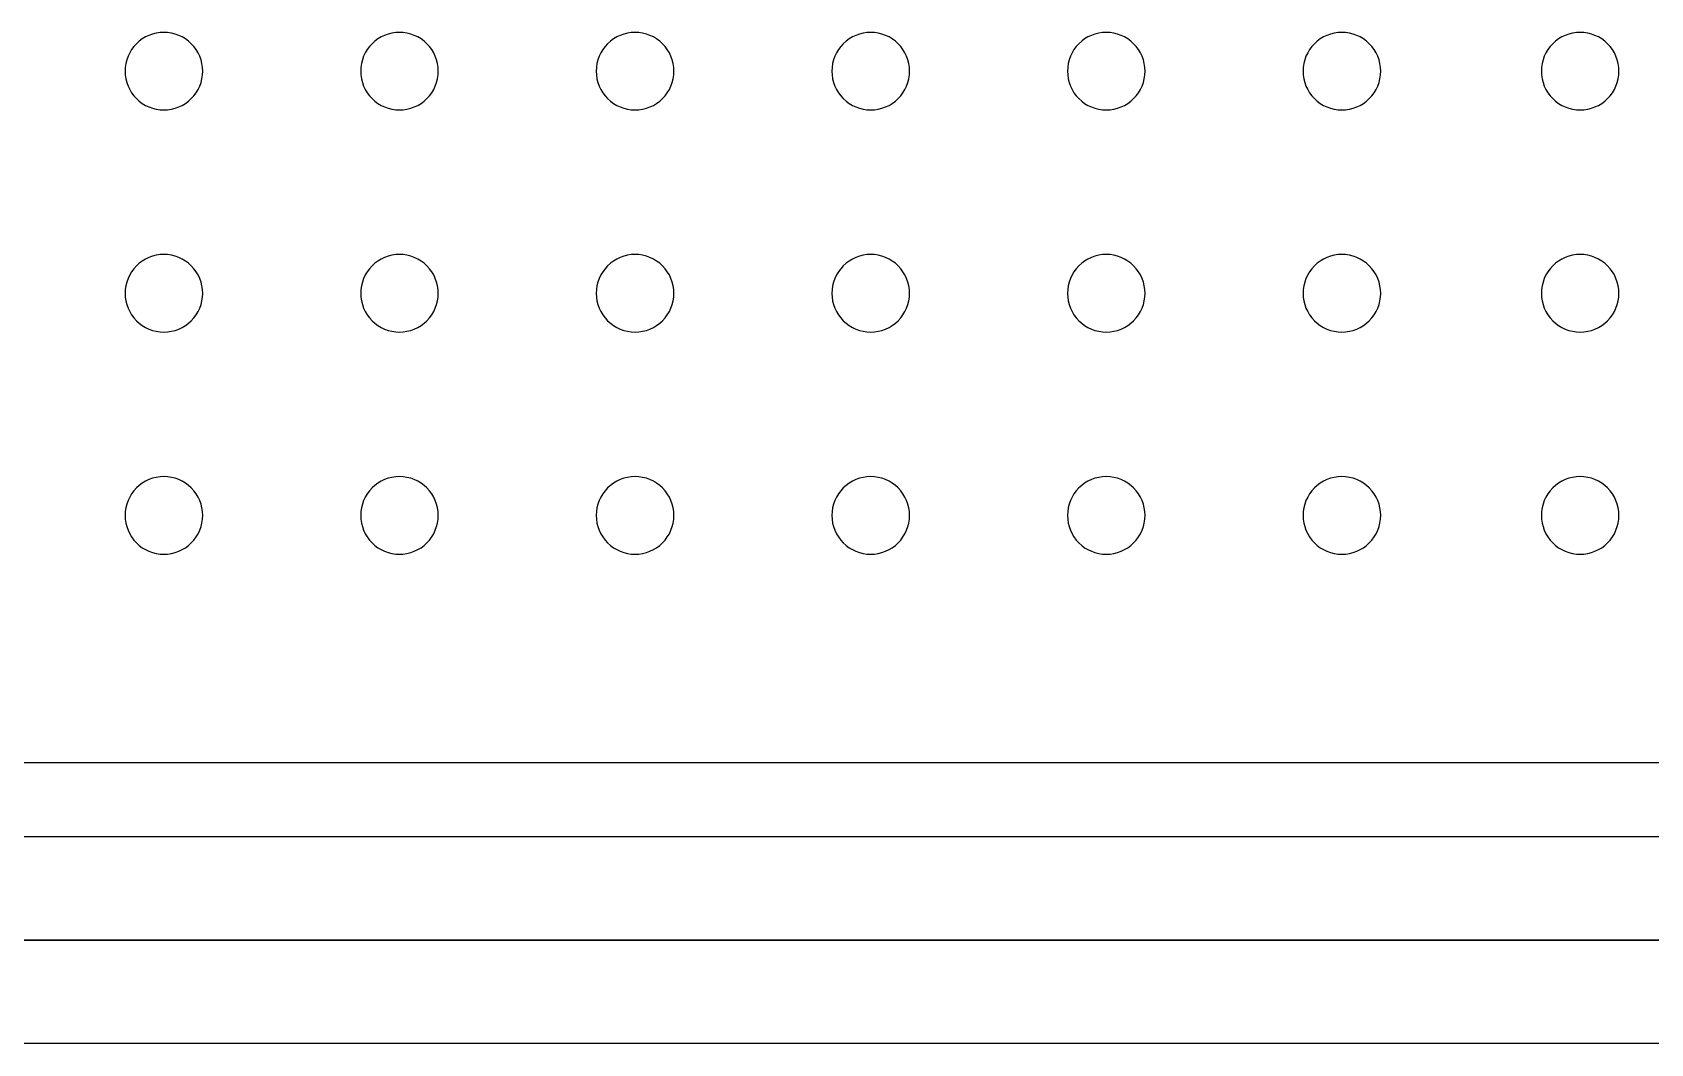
# Model space of a CAD drawing. Header units: millimetres. Extents: x -159872 to 386485, y -250577 to 158966.
# Drawn here: x 158879.3 to 159005.1, y 9801.4 to 9880.1 of the extents above; entities that cross this region are included whole.
import ezdxf

# ---------------------------------------------------------------- set-up
doc = ezdxf.new("R2010")
doc.units = ezdxf.units.MM
doc.layers.get('0').update_dxf_attribs({"lineweight": 25})
doc.layers.add('LDS-equipment-kitchen equipment', color=3, linetype='Continuous', lineweight=13)

# ---------------------------------------------------------------- blocks, each defined once
blk = doc.blocks.new('A$C41f9af21')
at = {"lineweight": 25}
for points in [[(258.39, 254.82, 0), (258.4, 254.52, 0), (258.45, 254.23, 0), (258.52, 253.94, 0), (258.62, 253.66, 0), (258.75, 253.39, 0), (258.9, 253.14, 0), (259.08, 252.9, 0), (259.27, 252.68, 0), (259.49, 252.48, 0), (259.73, 252.31, 0), (259.99, 252.15, 0), (260.25, 252.03, 0), (260.53, 251.93, 0), (260.82, 251.86, 0), (261.11, 251.81, 0), (261.41, 251.8, 0), (261.7, 251.81, 0), (262, 251.86, 0), (262.28, 251.93, 0), (262.56, 252.03, 0), (262.83, 252.15, 0), (263.08, 252.31, 0), (263.32, 252.48, 0), (263.54, 252.68, 0), (263.74, 252.9, 0), (263.92, 253.14, 0), (264.07, 253.39, 0), (264.2, 253.66, 0), (264.3, 253.94, 0), (264.37, 254.23, 0), (264.41, 254.52, 0), (264.43, 254.82, 0), (264.41, 255.11, 0), (264.37, 255.41, 0), (264.3, 255.69, 0), (264.2, 255.97, 0), (264.07, 256.24, 0), (263.92, 256.49, 0), (263.74, 256.73, 0), (263.54, 256.95, 0), (263.32, 257.15, 0), (263.08, 257.33, 0), (262.83, 257.48, 0), (262.56, 257.6, 0), (262.28, 257.7, 0), (262, 257.78, 0), (261.7, 257.82, 0), (261.41, 257.83, 0), (261.11, 257.82, 0), (260.82, 257.78, 0), (260.53, 257.7, 0), (260.25, 257.6, 0), (259.99, 257.48, 0), (259.73, 257.33, 0), (259.49, 257.15, 0), (259.27, 256.95, 0), (259.08, 256.73, 0), (258.9, 256.49, 0), (258.75, 256.24, 0), (258.62, 255.97, 0), (258.52, 255.69, 0), (258.45, 255.41, 0), (258.4, 255.11, 0), (258.39, 254.82, 0)], [(276.71, 254.82, 0), (276.72, 254.52, 0), (276.77, 254.23, 0), (276.84, 253.94, 0), (276.94, 253.66, 0), (277.06, 253.39, 0), (277.22, 253.14, 0), (277.39, 252.9, 0), (277.59, 252.68, 0), (277.81, 252.48, 0), (278.05, 252.31, 0), (278.3, 252.15, 0), (278.57, 252.03, 0), (278.85, 251.93, 0), (279.14, 251.86, 0), (279.43, 251.81, 0), (279.73, 251.8, 0), (280.02, 251.81, 0), (280.31, 251.86, 0), (280.6, 251.93, 0), (280.88, 252.03, 0), (281.15, 252.15, 0), (281.4, 252.31, 0), (281.64, 252.48, 0), (281.86, 252.68, 0), (282.06, 252.9, 0), (282.24, 253.14, 0), (282.39, 253.39, 0), (282.51, 253.66, 0), (282.61, 253.94, 0), (282.69, 254.23, 0), (282.73, 254.52, 0), (282.74, 254.82, 0), (282.73, 255.11, 0), (282.69, 255.41, 0), (282.61, 255.69, 0), (282.51, 255.97, 0), (282.39, 256.24, 0), (282.24, 256.49, 0), (282.06, 256.73, 0), (281.86, 256.95, 0), (281.64, 257.15, 0), (281.4, 257.33, 0), (281.15, 257.48, 0), (280.88, 257.6, 0), (280.6, 257.7, 0), (280.31, 257.78, 0), (280.02, 257.82, 0), (279.73, 257.83, 0), (279.43, 257.82, 0), (279.14, 257.78, 0), (278.85, 257.7, 0), (278.57, 257.6, 0), (278.3, 257.48, 0), (278.05, 257.33, 0), (277.81, 257.15, 0), (277.59, 256.95, 0), (277.39, 256.73, 0), (277.22, 256.49, 0), (277.06, 256.24, 0), (276.94, 255.97, 0), (276.84, 255.69, 0), (276.77, 255.41, 0), (276.72, 255.11, 0), (276.71, 254.82, 0)], [(295.03, 254.82, 0), (295.04, 254.52, 0), (295.08, 254.23, 0), (295.16, 253.94, 0), (295.26, 253.66, 0), (295.38, 253.39, 0), (295.54, 253.14, 0), (295.71, 252.9, 0), (295.91, 252.68, 0), (296.13, 252.48, 0), (296.37, 252.31, 0), (296.62, 252.15, 0), (296.89, 252.03, 0), (297.17, 251.93, 0), (297.46, 251.86, 0), (297.75, 251.81, 0), (298.04, 251.8, 0), (298.34, 251.81, 0), (298.63, 251.86, 0), (298.92, 251.93, 0), (299.2, 252.03, 0), (299.47, 252.15, 0), (299.72, 252.31, 0), (299.96, 252.48, 0), (300.18, 252.68, 0), (300.38, 252.9, 0), (300.55, 253.14, 0), (300.71, 253.39, 0), (300.83, 253.66, 0), (300.93, 253.94, 0), (301, 254.23, 0), (301.05, 254.52, 0), (301.06, 254.82, 0), (301.05, 255.11, 0), (301, 255.41, 0), (300.93, 255.69, 0), (300.83, 255.97, 0), (300.71, 256.24, 0), (300.55, 256.49, 0), (300.38, 256.73, 0), (300.18, 256.95, 0), (299.96, 257.15, 0), (299.72, 257.33, 0), (299.47, 257.48, 0), (299.2, 257.6, 0), (298.92, 257.7, 0), (298.63, 257.78, 0), (298.34, 257.82, 0), (298.04, 257.83, 0), (297.75, 257.82, 0), (297.46, 257.78, 0), (297.17, 257.7, 0), (296.89, 257.6, 0), (296.62, 257.48, 0), (296.37, 257.33, 0), (296.13, 257.15, 0), (295.91, 256.95, 0), (295.71, 256.73, 0), (295.54, 256.49, 0), (295.38, 256.24, 0), (295.26, 255.97, 0), (295.16, 255.69, 0), (295.08, 255.41, 0), (295.04, 255.11, 0), (295.03, 254.82, 0)], [(313.34, 254.82, 0), (313.36, 254.52, 0), (313.4, 254.23, 0), (313.47, 253.94, 0), (313.57, 253.66, 0), (313.7, 253.39, 0), (313.85, 253.14, 0), (314.03, 252.9, 0), (314.23, 252.68, 0), (314.45, 252.48, 0), (314.69, 252.31, 0), (314.94, 252.15, 0), (315.21, 252.03, 0), (315.49, 251.93, 0), (315.77, 251.86, 0), (316.07, 251.81, 0), (316.36, 251.8, 0), (316.66, 251.81, 0), (316.95, 251.86, 0), (317.24, 251.93, 0), (317.52, 252.03, 0), (317.79, 252.15, 0), (318.04, 252.31, 0), (318.28, 252.48, 0), (318.5, 252.68, 0), (318.7, 252.9, 0), (318.87, 253.14, 0), (319.02, 253.39, 0), (319.15, 253.66, 0), (319.25, 253.94, 0), (319.32, 254.23, 0), (319.37, 254.52, 0), (319.38, 254.82, 0), (319.37, 255.11, 0), (319.32, 255.41, 0), (319.25, 255.69, 0), (319.15, 255.97, 0), (319.02, 256.24, 0), (318.87, 256.49, 0), (318.7, 256.73, 0), (318.5, 256.95, 0), (318.28, 257.15, 0), (318.04, 257.33, 0), (317.79, 257.48, 0), (317.52, 257.6, 0), (317.24, 257.7, 0), (316.95, 257.78, 0), (316.66, 257.82, 0), (316.36, 257.83, 0), (316.07, 257.82, 0), (315.77, 257.78, 0), (315.49, 257.7, 0), (315.21, 257.6, 0), (314.94, 257.48, 0), (314.69, 257.33, 0), (314.45, 257.15, 0), (314.23, 256.95, 0), (314.03, 256.73, 0), (313.85, 256.49, 0), (313.7, 256.24, 0), (313.57, 255.97, 0), (313.47, 255.69, 0), (313.4, 255.41, 0), (313.36, 255.11, 0), (313.34, 254.82, 0)], [(331.66, 254.82, 0), (331.68, 254.52, 0), (331.72, 254.23, 0), (331.79, 253.94, 0), (331.89, 253.66, 0), (332.02, 253.39, 0), (332.17, 253.14, 0), (332.35, 252.9, 0), (332.55, 252.68, 0), (332.77, 252.48, 0), (333, 252.31, 0), (333.26, 252.15, 0), (333.53, 252.03, 0), (333.8, 251.93, 0), (334.09, 251.86, 0), (334.39, 251.81, 0), (334.68, 251.8, 0), (334.98, 251.81, 0), (335.27, 251.86, 0), (335.56, 251.93, 0), (335.84, 252.03, 0), (336.1, 252.15, 0), (336.36, 252.31, 0), (336.6, 252.48, 0), (336.81, 252.68, 0), (337.01, 252.9, 0), (337.19, 253.14, 0), (337.34, 253.39, 0), (337.47, 253.66, 0), (337.57, 253.94, 0), (337.64, 254.23, 0), (337.68, 254.52, 0), (337.7, 254.82, 0), (337.68, 255.11, 0), (337.64, 255.41, 0), (337.57, 255.69, 0), (337.47, 255.97, 0), (337.34, 256.24, 0), (337.19, 256.49, 0), (337.01, 256.73, 0), (336.81, 256.95, 0), (336.6, 257.15, 0), (336.36, 257.33, 0), (336.1, 257.48, 0), (335.84, 257.6, 0), (335.56, 257.7, 0), (335.27, 257.78, 0), (334.98, 257.82, 0), (334.68, 257.83, 0), (334.39, 257.82, 0), (334.09, 257.78, 0), (333.8, 257.7, 0), (333.53, 257.6, 0), (333.26, 257.48, 0), (333, 257.33, 0), (332.77, 257.15, 0), (332.55, 256.95, 0), (332.35, 256.73, 0), (332.17, 256.49, 0), (332.02, 256.24, 0), (331.89, 255.97, 0), (331.79, 255.69, 0), (331.72, 255.41, 0), (331.68, 255.11, 0), (331.66, 254.82, 0)], [(349.98, 254.82, 0), (350, 254.52, 0), (350.04, 254.23, 0), (350.11, 253.94, 0), (350.21, 253.66, 0), (350.34, 253.39, 0), (350.49, 253.14, 0), (350.67, 252.9, 0), (350.87, 252.68, 0), (351.08, 252.48, 0), (351.32, 252.31, 0), (351.58, 252.15, 0), (351.84, 252.03, 0), (352.12, 251.93, 0), (352.41, 251.86, 0), (352.7, 251.81, 0), (353, 251.8, 0), (353.29, 251.81, 0), (353.59, 251.86, 0), (353.87, 251.93, 0), (354.15, 252.03, 0), (354.42, 252.15, 0), (354.68, 252.31, 0), (354.91, 252.48, 0), (355.13, 252.68, 0), (355.33, 252.9, 0), (355.51, 253.14, 0), (355.66, 253.39, 0), (355.79, 253.66, 0), (355.89, 253.94, 0), (355.96, 254.23, 0), (356, 254.52, 0), (356.02, 254.82, 0), (356, 255.11, 0), (355.96, 255.41, 0), (355.89, 255.69, 0), (355.79, 255.97, 0), (355.66, 256.24, 0), (355.51, 256.49, 0), (355.33, 256.73, 0), (355.13, 256.95, 0), (354.91, 257.15, 0), (354.68, 257.33, 0), (354.42, 257.48, 0), (354.15, 257.6, 0), (353.87, 257.7, 0), (353.59, 257.78, 0), (353.29, 257.82, 0), (353, 257.83, 0), (352.7, 257.82, 0), (352.41, 257.78, 0), (352.12, 257.7, 0), (351.84, 257.6, 0), (351.58, 257.48, 0), (351.32, 257.33, 0), (351.08, 257.15, 0), (350.87, 256.95, 0), (350.67, 256.73, 0), (350.49, 256.49, 0), (350.34, 256.24, 0), (350.21, 255.97, 0), (350.11, 255.69, 0), (350.04, 255.41, 0), (350, 255.11, 0), (349.98, 254.82, 0)], [(368.51, 254.82, 0), (368.52, 254.52, 0), (368.57, 254.23, 0), (368.64, 253.94, 0), (368.74, 253.66, 0), (368.87, 253.39, 0), (369.02, 253.14, 0), (369.19, 252.9, 0), (369.39, 252.68, 0), (369.61, 252.48, 0), (369.85, 252.31, 0), (370.1, 252.15, 0), (370.37, 252.03, 0), (370.65, 251.93, 0), (370.94, 251.86, 0), (371.23, 251.81, 0), (371.53, 251.8, 0), (371.82, 251.81, 0), (372.12, 251.86, 0), (372.4, 251.93, 0), (372.68, 252.03, 0), (372.95, 252.15, 0), (373.2, 252.31, 0), (373.44, 252.48, 0), (373.66, 252.68, 0), (373.86, 252.9, 0), (374.04, 253.14, 0), (374.19, 253.39, 0), (374.31, 253.66, 0), (374.41, 253.94, 0), (374.49, 254.23, 0), (374.53, 254.52, 0), (374.54, 254.82, 0), (374.53, 255.11, 0), (374.49, 255.41, 0), (374.41, 255.69, 0), (374.31, 255.97, 0), (374.19, 256.24, 0), (374.04, 256.49, 0), (373.86, 256.73, 0), (373.66, 256.95, 0), (373.44, 257.15, 0), (373.2, 257.33, 0), (372.95, 257.48, 0), (372.68, 257.6, 0), (372.4, 257.7, 0), (372.12, 257.78, 0), (371.82, 257.82, 0), (371.53, 257.83, 0), (371.23, 257.82, 0), (370.94, 257.78, 0), (370.65, 257.7, 0), (370.37, 257.6, 0), (370.1, 257.48, 0), (369.85, 257.33, 0), (369.61, 257.15, 0), (369.39, 256.95, 0), (369.19, 256.73, 0), (369.02, 256.49, 0), (368.87, 256.24, 0), (368.74, 255.97, 0), (368.64, 255.69, 0), (368.57, 255.41, 0), (368.52, 255.11, 0), (368.51, 254.82, 0)], [(258.39, 237.53, 0), (258.4, 237.24, 0), (258.45, 236.95, 0), (258.52, 236.66, 0), (258.62, 236.38, 0), (258.75, 236.11, 0), (258.9, 235.86, 0), (259.08, 235.62, 0), (259.27, 235.4, 0), (259.49, 235.2, 0), (259.73, 235.03, 0), (259.99, 234.87, 0), (260.25, 234.75, 0), (260.53, 234.65, 0), (260.82, 234.58, 0), (261.11, 234.53, 0), (261.41, 234.52, 0), (261.7, 234.53, 0), (262, 234.58, 0), (262.28, 234.65, 0), (262.56, 234.75, 0), (262.83, 234.87, 0), (263.08, 235.03, 0), (263.32, 235.2, 0), (263.54, 235.4, 0), (263.74, 235.62, 0), (263.92, 235.86, 0), (264.07, 236.11, 0), (264.2, 236.38, 0), (264.3, 236.66, 0), (264.37, 236.95, 0), (264.41, 237.24, 0), (264.43, 237.53, 0), (264.41, 237.83, 0), (264.37, 238.12, 0), (264.3, 238.41, 0), (264.2, 238.69, 0), (264.07, 238.96, 0), (263.92, 239.21, 0), (263.74, 239.45, 0), (263.54, 239.67, 0), (263.32, 239.87, 0), (263.08, 240.04, 0), (262.83, 240.2, 0), (262.56, 240.32, 0), (262.28, 240.42, 0), (262, 240.49, 0), (261.7, 240.54, 0), (261.41, 240.55, 0), (261.11, 240.54, 0), (260.82, 240.49, 0), (260.53, 240.42, 0), (260.25, 240.32, 0), (259.99, 240.2, 0), (259.73, 240.04, 0), (259.49, 239.87, 0), (259.27, 239.67, 0), (259.08, 239.45, 0), (258.9, 239.21, 0), (258.75, 238.96, 0), (258.62, 238.69, 0), (258.52, 238.41, 0), (258.45, 238.12, 0), (258.4, 237.83, 0), (258.39, 237.53, 0)], [(276.71, 237.53, 0), (276.72, 237.24, 0), (276.77, 236.95, 0), (276.84, 236.66, 0), (276.94, 236.38, 0), (277.06, 236.11, 0), (277.22, 235.86, 0), (277.39, 235.62, 0), (277.59, 235.4, 0), (277.81, 235.2, 0), (278.05, 235.03, 0), (278.3, 234.87, 0), (278.57, 234.75, 0), (278.85, 234.65, 0), (279.14, 234.58, 0), (279.43, 234.53, 0), (279.73, 234.52, 0), (280.02, 234.53, 0), (280.31, 234.58, 0), (280.6, 234.65, 0), (280.88, 234.75, 0), (281.15, 234.87, 0), (281.4, 235.03, 0), (281.64, 235.2, 0), (281.86, 235.4, 0), (282.06, 235.62, 0), (282.24, 235.86, 0), (282.39, 236.11, 0), (282.51, 236.38, 0), (282.61, 236.66, 0), (282.69, 236.95, 0), (282.73, 237.24, 0), (282.74, 237.53, 0), (282.73, 237.83, 0), (282.69, 238.12, 0), (282.61, 238.41, 0), (282.51, 238.69, 0), (282.39, 238.96, 0), (282.24, 239.21, 0), (282.06, 239.45, 0), (281.86, 239.67, 0), (281.64, 239.87, 0), (281.4, 240.04, 0), (281.15, 240.2, 0), (280.88, 240.32, 0), (280.6, 240.42, 0), (280.31, 240.49, 0), (280.02, 240.54, 0), (279.73, 240.55, 0), (279.43, 240.54, 0), (279.14, 240.49, 0), (278.85, 240.42, 0), (278.57, 240.32, 0), (278.3, 240.2, 0), (278.05, 240.04, 0), (277.81, 239.87, 0), (277.59, 239.67, 0), (277.39, 239.45, 0), (277.22, 239.21, 0), (277.06, 238.96, 0), (276.94, 238.69, 0), (276.84, 238.41, 0), (276.77, 238.12, 0), (276.72, 237.83, 0), (276.71, 237.53, 0)], [(295.03, 237.53, 0), (295.04, 237.24, 0), (295.08, 236.95, 0), (295.16, 236.66, 0), (295.26, 236.38, 0), (295.38, 236.11, 0), (295.54, 235.86, 0), (295.71, 235.62, 0), (295.91, 235.4, 0), (296.13, 235.2, 0), (296.37, 235.03, 0), (296.62, 234.87, 0), (296.89, 234.75, 0), (297.17, 234.65, 0), (297.46, 234.58, 0), (297.75, 234.53, 0), (298.04, 234.52, 0), (298.34, 234.53, 0), (298.63, 234.58, 0), (298.92, 234.65, 0), (299.2, 234.75, 0), (299.47, 234.87, 0), (299.72, 235.03, 0), (299.96, 235.2, 0), (300.18, 235.4, 0), (300.38, 235.62, 0), (300.55, 235.86, 0), (300.71, 236.11, 0), (300.83, 236.38, 0), (300.93, 236.66, 0), (301, 236.95, 0), (301.05, 237.24, 0), (301.06, 237.53, 0), (301.05, 237.83, 0), (301, 238.12, 0), (300.93, 238.41, 0), (300.83, 238.69, 0), (300.71, 238.96, 0), (300.55, 239.21, 0), (300.38, 239.45, 0), (300.18, 239.67, 0), (299.96, 239.87, 0), (299.72, 240.04, 0), (299.47, 240.2, 0), (299.2, 240.32, 0), (298.92, 240.42, 0), (298.63, 240.49, 0), (298.34, 240.54, 0), (298.04, 240.55, 0), (297.75, 240.54, 0), (297.46, 240.49, 0), (297.17, 240.42, 0), (296.89, 240.32, 0), (296.62, 240.2, 0), (296.37, 240.04, 0), (296.13, 239.87, 0), (295.91, 239.67, 0), (295.71, 239.45, 0), (295.54, 239.21, 0), (295.38, 238.96, 0), (295.26, 238.69, 0), (295.16, 238.41, 0), (295.08, 238.12, 0), (295.04, 237.83, 0), (295.03, 237.53, 0)], [(313.34, 237.53, 0), (313.36, 237.24, 0), (313.4, 236.95, 0), (313.47, 236.66, 0), (313.57, 236.38, 0), (313.7, 236.11, 0), (313.85, 235.86, 0), (314.03, 235.62, 0), (314.23, 235.4, 0), (314.45, 235.2, 0), (314.69, 235.03, 0), (314.94, 234.87, 0), (315.21, 234.75, 0), (315.49, 234.65, 0), (315.77, 234.58, 0), (316.07, 234.53, 0), (316.36, 234.52, 0), (316.66, 234.53, 0), (316.95, 234.58, 0), (317.24, 234.65, 0), (317.52, 234.75, 0), (317.79, 234.87, 0), (318.04, 235.03, 0), (318.28, 235.2, 0), (318.5, 235.4, 0), (318.7, 235.62, 0), (318.87, 235.86, 0), (319.02, 236.11, 0), (319.15, 236.38, 0), (319.25, 236.66, 0), (319.32, 236.95, 0), (319.37, 237.24, 0), (319.38, 237.53, 0), (319.37, 237.83, 0), (319.32, 238.12, 0), (319.25, 238.41, 0), (319.15, 238.69, 0), (319.02, 238.96, 0), (318.87, 239.21, 0), (318.7, 239.45, 0), (318.5, 239.67, 0), (318.28, 239.87, 0), (318.04, 240.04, 0), (317.79, 240.2, 0), (317.52, 240.32, 0), (317.24, 240.42, 0), (316.95, 240.49, 0), (316.66, 240.54, 0), (316.36, 240.55, 0), (316.07, 240.54, 0), (315.77, 240.49, 0), (315.49, 240.42, 0), (315.21, 240.32, 0), (314.94, 240.2, 0), (314.69, 240.04, 0), (314.45, 239.87, 0), (314.23, 239.67, 0), (314.03, 239.45, 0), (313.85, 239.21, 0), (313.7, 238.96, 0), (313.57, 238.69, 0), (313.47, 238.41, 0), (313.4, 238.12, 0), (313.36, 237.83, 0), (313.34, 237.53, 0)], [(331.66, 237.53, 0), (331.68, 237.24, 0), (331.72, 236.95, 0), (331.79, 236.66, 0), (331.89, 236.38, 0), (332.02, 236.11, 0), (332.17, 235.86, 0), (332.35, 235.62, 0), (332.55, 235.4, 0), (332.77, 235.2, 0), (333, 235.03, 0), (333.26, 234.87, 0), (333.53, 234.75, 0), (333.8, 234.65, 0), (334.09, 234.58, 0), (334.39, 234.53, 0), (334.68, 234.52, 0), (334.98, 234.53, 0), (335.27, 234.58, 0), (335.56, 234.65, 0), (335.84, 234.75, 0), (336.1, 234.87, 0), (336.36, 235.03, 0), (336.6, 235.2, 0), (336.81, 235.4, 0), (337.01, 235.62, 0), (337.19, 235.86, 0), (337.34, 236.11, 0), (337.47, 236.38, 0), (337.57, 236.66, 0), (337.64, 236.95, 0), (337.68, 237.24, 0), (337.7, 237.53, 0), (337.68, 237.83, 0), (337.64, 238.12, 0), (337.57, 238.41, 0), (337.47, 238.69, 0), (337.34, 238.96, 0), (337.19, 239.21, 0), (337.01, 239.45, 0), (336.81, 239.67, 0), (336.6, 239.87, 0), (336.36, 240.04, 0), (336.1, 240.2, 0), (335.84, 240.32, 0), (335.56, 240.42, 0), (335.27, 240.49, 0), (334.98, 240.54, 0), (334.68, 240.55, 0), (334.39, 240.54, 0), (334.09, 240.49, 0), (333.8, 240.42, 0), (333.53, 240.32, 0), (333.26, 240.2, 0), (333, 240.04, 0), (332.77, 239.87, 0), (332.55, 239.67, 0), (332.35, 239.45, 0), (332.17, 239.21, 0), (332.02, 238.96, 0), (331.89, 238.69, 0), (331.79, 238.41, 0), (331.72, 238.12, 0), (331.68, 237.83, 0), (331.66, 237.53, 0)], [(349.98, 237.53, 0), (350, 237.24, 0), (350.04, 236.95, 0), (350.11, 236.66, 0), (350.21, 236.38, 0), (350.34, 236.11, 0), (350.49, 235.86, 0), (350.67, 235.62, 0), (350.87, 235.4, 0), (351.08, 235.2, 0), (351.32, 235.03, 0), (351.58, 234.87, 0), (351.84, 234.75, 0), (352.12, 234.65, 0), (352.41, 234.58, 0), (352.7, 234.53, 0), (353, 234.52, 0), (353.29, 234.53, 0), (353.59, 234.58, 0), (353.87, 234.65, 0), (354.15, 234.75, 0), (354.42, 234.87, 0), (354.68, 235.03, 0), (354.91, 235.2, 0), (355.13, 235.4, 0), (355.33, 235.62, 0), (355.51, 235.86, 0), (355.66, 236.11, 0), (355.79, 236.38, 0), (355.89, 236.66, 0), (355.96, 236.95, 0), (356, 237.24, 0), (356.02, 237.53, 0), (356, 237.83, 0), (355.96, 238.12, 0), (355.89, 238.41, 0), (355.79, 238.69, 0), (355.66, 238.96, 0), (355.51, 239.21, 0), (355.33, 239.45, 0), (355.13, 239.67, 0), (354.91, 239.87, 0), (354.68, 240.04, 0), (354.42, 240.2, 0), (354.15, 240.32, 0), (353.87, 240.42, 0), (353.59, 240.49, 0), (353.29, 240.54, 0), (353, 240.55, 0), (352.7, 240.54, 0), (352.41, 240.49, 0), (352.12, 240.42, 0), (351.84, 240.32, 0), (351.58, 240.2, 0), (351.32, 240.04, 0), (351.08, 239.87, 0), (350.87, 239.67, 0), (350.67, 239.45, 0), (350.49, 239.21, 0), (350.34, 238.96, 0), (350.21, 238.69, 0), (350.11, 238.41, 0), (350.04, 238.12, 0), (350, 237.83, 0), (349.98, 237.53, 0)], [(368.51, 237.53, 0), (368.52, 237.24, 0), (368.57, 236.95, 0), (368.64, 236.66, 0), (368.74, 236.38, 0), (368.87, 236.11, 0), (369.02, 235.86, 0), (369.19, 235.62, 0), (369.39, 235.4, 0), (369.61, 235.2, 0), (369.85, 235.03, 0), (370.1, 234.87, 0), (370.37, 234.75, 0), (370.65, 234.65, 0), (370.94, 234.58, 0), (371.23, 234.53, 0), (371.53, 234.52, 0), (371.82, 234.53, 0), (372.12, 234.58, 0), (372.4, 234.65, 0), (372.68, 234.75, 0), (372.95, 234.87, 0), (373.2, 235.03, 0), (373.44, 235.2, 0), (373.66, 235.4, 0), (373.86, 235.62, 0), (374.04, 235.86, 0), (374.19, 236.11, 0), (374.31, 236.38, 0), (374.41, 236.66, 0), (374.49, 236.95, 0), (374.53, 237.24, 0), (374.54, 237.53, 0), (374.53, 237.83, 0), (374.49, 238.12, 0), (374.41, 238.41, 0), (374.31, 238.69, 0), (374.19, 238.96, 0), (374.04, 239.21, 0), (373.86, 239.45, 0), (373.66, 239.67, 0), (373.44, 239.87, 0), (373.2, 240.04, 0), (372.95, 240.2, 0), (372.68, 240.32, 0), (372.4, 240.42, 0), (372.12, 240.49, 0), (371.82, 240.54, 0), (371.53, 240.55, 0), (371.23, 240.54, 0), (370.94, 240.49, 0), (370.65, 240.42, 0), (370.37, 240.32, 0), (370.1, 240.2, 0), (369.85, 240.04, 0), (369.61, 239.87, 0), (369.39, 239.67, 0), (369.19, 239.45, 0), (369.02, 239.21, 0), (368.87, 238.96, 0), (368.74, 238.69, 0), (368.64, 238.41, 0), (368.57, 238.12, 0), (368.52, 237.83, 0), (368.51, 237.53, 0)], [(258.39, 220.25, 0), (258.4, 219.96, 0), (258.45, 219.66, 0), (258.52, 219.38, 0), (258.62, 219.1, 0), (258.75, 218.83, 0), (258.9, 218.58, 0), (259.08, 218.34, 0), (259.27, 218.12, 0), (259.49, 217.92, 0), (259.73, 217.74, 0), (259.99, 217.59, 0), (260.25, 217.47, 0), (260.53, 217.37, 0), (260.82, 217.29, 0), (261.11, 217.25, 0), (261.41, 217.24, 0), (261.7, 217.25, 0), (262, 217.29, 0), (262.28, 217.37, 0), (262.56, 217.47, 0), (262.83, 217.59, 0), (263.08, 217.74, 0), (263.32, 217.92, 0), (263.54, 218.12, 0), (263.74, 218.34, 0), (263.92, 218.58, 0), (264.07, 218.83, 0), (264.2, 219.1, 0), (264.3, 219.38, 0), (264.37, 219.66, 0), (264.41, 219.96, 0), (264.43, 220.25, 0), (264.41, 220.55, 0), (264.37, 220.84, 0), (264.3, 221.13, 0), (264.2, 221.41, 0), (264.07, 221.68, 0), (263.92, 221.93, 0), (263.74, 222.17, 0), (263.54, 222.39, 0), (263.32, 222.59, 0), (263.08, 222.76, 0), (262.83, 222.91, 0), (262.56, 223.04, 0), (262.28, 223.14, 0), (262, 223.21, 0), (261.7, 223.26, 0), (261.41, 223.27, 0), (261.11, 223.26, 0), (260.82, 223.21, 0), (260.53, 223.14, 0), (260.25, 223.04, 0), (259.99, 222.91, 0), (259.73, 222.76, 0), (259.49, 222.59, 0), (259.27, 222.39, 0), (259.08, 222.17, 0), (258.9, 221.93, 0), (258.75, 221.68, 0), (258.62, 221.41, 0), (258.52, 221.13, 0), (258.45, 220.84, 0), (258.4, 220.55, 0), (258.39, 220.25, 0)], [(276.71, 220.25, 0), (276.72, 219.96, 0), (276.77, 219.66, 0), (276.84, 219.38, 0), (276.94, 219.1, 0), (277.06, 218.83, 0), (277.22, 218.58, 0), (277.39, 218.34, 0), (277.59, 218.12, 0), (277.81, 217.92, 0), (278.05, 217.74, 0), (278.3, 217.59, 0), (278.57, 217.47, 0), (278.85, 217.37, 0), (279.14, 217.29, 0), (279.43, 217.25, 0), (279.73, 217.24, 0), (280.02, 217.25, 0), (280.31, 217.29, 0), (280.6, 217.37, 0), (280.88, 217.47, 0), (281.15, 217.59, 0), (281.4, 217.74, 0), (281.64, 217.92, 0), (281.86, 218.12, 0), (282.06, 218.34, 0), (282.24, 218.58, 0), (282.39, 218.83, 0), (282.51, 219.1, 0), (282.61, 219.38, 0), (282.69, 219.66, 0), (282.73, 219.96, 0), (282.74, 220.25, 0), (282.73, 220.55, 0), (282.69, 220.84, 0), (282.61, 221.13, 0), (282.51, 221.41, 0), (282.39, 221.68, 0), (282.24, 221.93, 0), (282.06, 222.17, 0), (281.86, 222.39, 0), (281.64, 222.59, 0), (281.4, 222.76, 0), (281.15, 222.91, 0), (280.88, 223.04, 0), (280.6, 223.14, 0), (280.31, 223.21, 0), (280.02, 223.26, 0), (279.73, 223.27, 0), (279.43, 223.26, 0), (279.14, 223.21, 0), (278.85, 223.14, 0), (278.57, 223.04, 0), (278.3, 222.91, 0), (278.05, 222.76, 0), (277.81, 222.59, 0), (277.59, 222.39, 0), (277.39, 222.17, 0), (277.22, 221.93, 0), (277.06, 221.68, 0), (276.94, 221.41, 0), (276.84, 221.13, 0), (276.77, 220.84, 0), (276.72, 220.55, 0), (276.71, 220.25, 0)], [(295.03, 220.25, 0), (295.04, 219.96, 0), (295.08, 219.66, 0), (295.16, 219.38, 0), (295.26, 219.1, 0), (295.38, 218.83, 0), (295.54, 218.58, 0), (295.71, 218.34, 0), (295.91, 218.12, 0), (296.13, 217.92, 0), (296.37, 217.74, 0), (296.62, 217.59, 0), (296.89, 217.47, 0), (297.17, 217.37, 0), (297.46, 217.29, 0), (297.75, 217.25, 0), (298.04, 217.24, 0), (298.34, 217.25, 0), (298.63, 217.29, 0), (298.92, 217.37, 0), (299.2, 217.47, 0), (299.47, 217.59, 0), (299.72, 217.74, 0), (299.96, 217.92, 0), (300.18, 218.12, 0), (300.38, 218.34, 0), (300.55, 218.58, 0), (300.71, 218.83, 0), (300.83, 219.1, 0), (300.93, 219.38, 0), (301, 219.66, 0), (301.05, 219.96, 0), (301.06, 220.25, 0), (301.05, 220.55, 0), (301, 220.84, 0), (300.93, 221.13, 0), (300.83, 221.41, 0), (300.71, 221.68, 0), (300.55, 221.93, 0), (300.38, 222.17, 0), (300.18, 222.39, 0), (299.96, 222.59, 0), (299.72, 222.76, 0), (299.47, 222.91, 0), (299.2, 223.04, 0), (298.92, 223.14, 0), (298.63, 223.21, 0), (298.34, 223.26, 0), (298.04, 223.27, 0), (297.75, 223.26, 0), (297.46, 223.21, 0), (297.17, 223.14, 0), (296.89, 223.04, 0), (296.62, 222.91, 0), (296.37, 222.76, 0), (296.13, 222.59, 0), (295.91, 222.39, 0), (295.71, 222.17, 0), (295.54, 221.93, 0), (295.38, 221.68, 0), (295.26, 221.41, 0), (295.16, 221.13, 0), (295.08, 220.84, 0), (295.04, 220.55, 0), (295.03, 220.25, 0)], [(313.34, 220.25, 0), (313.36, 219.96, 0), (313.4, 219.66, 0), (313.47, 219.38, 0), (313.57, 219.1, 0), (313.7, 218.83, 0), (313.85, 218.58, 0), (314.03, 218.34, 0), (314.23, 218.12, 0), (314.45, 217.92, 0), (314.69, 217.74, 0), (314.94, 217.59, 0), (315.21, 217.47, 0), (315.49, 217.37, 0), (315.77, 217.29, 0), (316.07, 217.25, 0), (316.36, 217.24, 0), (316.66, 217.25, 0), (316.95, 217.29, 0), (317.24, 217.37, 0), (317.52, 217.47, 0), (317.79, 217.59, 0), (318.04, 217.74, 0), (318.28, 217.92, 0), (318.5, 218.12, 0), (318.7, 218.34, 0), (318.87, 218.58, 0), (319.02, 218.83, 0), (319.15, 219.1, 0), (319.25, 219.38, 0), (319.32, 219.66, 0), (319.37, 219.96, 0), (319.38, 220.25, 0), (319.37, 220.55, 0), (319.32, 220.84, 0), (319.25, 221.13, 0), (319.15, 221.41, 0), (319.02, 221.68, 0), (318.87, 221.93, 0), (318.7, 222.17, 0), (318.5, 222.39, 0), (318.28, 222.59, 0), (318.04, 222.76, 0), (317.79, 222.91, 0), (317.52, 223.04, 0), (317.24, 223.14, 0), (316.95, 223.21, 0), (316.66, 223.26, 0), (316.36, 223.27, 0), (316.07, 223.26, 0), (315.77, 223.21, 0), (315.49, 223.14, 0), (315.21, 223.04, 0), (314.94, 222.91, 0), (314.69, 222.76, 0), (314.45, 222.59, 0), (314.23, 222.39, 0), (314.03, 222.17, 0), (313.85, 221.93, 0), (313.7, 221.68, 0), (313.57, 221.41, 0), (313.47, 221.13, 0), (313.4, 220.84, 0), (313.36, 220.55, 0), (313.34, 220.25, 0)], [(331.66, 220.25, 0), (331.68, 219.96, 0), (331.72, 219.66, 0), (331.79, 219.38, 0), (331.89, 219.1, 0), (332.02, 218.83, 0), (332.17, 218.58, 0), (332.35, 218.34, 0), (332.55, 218.12, 0), (332.77, 217.92, 0), (333, 217.74, 0), (333.26, 217.59, 0), (333.53, 217.47, 0), (333.8, 217.37, 0), (334.09, 217.29, 0), (334.39, 217.25, 0), (334.68, 217.24, 0), (334.98, 217.25, 0), (335.27, 217.29, 0), (335.56, 217.37, 0), (335.84, 217.47, 0), (336.1, 217.59, 0), (336.36, 217.74, 0), (336.6, 217.92, 0), (336.81, 218.12, 0), (337.01, 218.34, 0), (337.19, 218.58, 0), (337.34, 218.83, 0), (337.47, 219.1, 0), (337.57, 219.38, 0), (337.64, 219.66, 0), (337.68, 219.96, 0), (337.7, 220.25, 0), (337.68, 220.55, 0), (337.64, 220.84, 0), (337.57, 221.13, 0), (337.47, 221.41, 0), (337.34, 221.68, 0), (337.19, 221.93, 0), (337.01, 222.17, 0), (336.81, 222.39, 0), (336.6, 222.59, 0), (336.36, 222.76, 0), (336.1, 222.91, 0), (335.84, 223.04, 0), (335.56, 223.14, 0), (335.27, 223.21, 0), (334.98, 223.26, 0), (334.68, 223.27, 0), (334.39, 223.26, 0), (334.09, 223.21, 0), (333.8, 223.14, 0), (333.53, 223.04, 0), (333.26, 222.91, 0), (333, 222.76, 0), (332.77, 222.59, 0), (332.55, 222.39, 0), (332.35, 222.17, 0), (332.17, 221.93, 0), (332.02, 221.68, 0), (331.89, 221.41, 0), (331.79, 221.13, 0), (331.72, 220.84, 0), (331.68, 220.55, 0), (331.66, 220.25, 0)], [(349.98, 220.25, 0), (350, 219.96, 0), (350.04, 219.66, 0), (350.11, 219.38, 0), (350.21, 219.1, 0), (350.34, 218.83, 0), (350.49, 218.58, 0), (350.67, 218.34, 0), (350.87, 218.12, 0), (351.08, 217.92, 0), (351.32, 217.74, 0), (351.58, 217.59, 0), (351.84, 217.47, 0), (352.12, 217.37, 0), (352.41, 217.29, 0), (352.7, 217.25, 0), (353, 217.24, 0), (353.29, 217.25, 0), (353.59, 217.29, 0), (353.87, 217.37, 0), (354.15, 217.47, 0), (354.42, 217.59, 0), (354.68, 217.74, 0), (354.91, 217.92, 0), (355.13, 218.12, 0), (355.33, 218.34, 0), (355.51, 218.58, 0), (355.66, 218.83, 0), (355.79, 219.1, 0), (355.89, 219.38, 0), (355.96, 219.66, 0), (356, 219.96, 0), (356.02, 220.25, 0), (356, 220.55, 0), (355.96, 220.84, 0), (355.89, 221.13, 0), (355.79, 221.41, 0), (355.66, 221.68, 0), (355.51, 221.93, 0), (355.33, 222.17, 0), (355.13, 222.39, 0), (354.91, 222.59, 0), (354.68, 222.76, 0), (354.42, 222.91, 0), (354.15, 223.04, 0), (353.87, 223.14, 0), (353.59, 223.21, 0), (353.29, 223.26, 0), (353, 223.27, 0), (352.7, 223.26, 0), (352.41, 223.21, 0), (352.12, 223.14, 0), (351.84, 223.04, 0), (351.58, 222.91, 0), (351.32, 222.76, 0), (351.08, 222.59, 0), (350.87, 222.39, 0), (350.67, 222.17, 0), (350.49, 221.93, 0), (350.34, 221.68, 0), (350.21, 221.41, 0), (350.11, 221.13, 0), (350.04, 220.84, 0), (350, 220.55, 0), (349.98, 220.25, 0)], [(368.51, 220.25, 0), (368.52, 219.96, 0), (368.57, 219.66, 0), (368.64, 219.38, 0), (368.74, 219.1, 0), (368.87, 218.83, 0), (369.02, 218.58, 0), (369.19, 218.34, 0), (369.39, 218.12, 0), (369.61, 217.92, 0), (369.85, 217.74, 0), (370.1, 217.59, 0), (370.37, 217.47, 0), (370.65, 217.37, 0), (370.94, 217.29, 0), (371.23, 217.25, 0), (371.53, 217.24, 0), (371.82, 217.25, 0), (372.12, 217.29, 0), (372.4, 217.37, 0), (372.68, 217.47, 0), (372.95, 217.59, 0), (373.2, 217.74, 0), (373.44, 217.92, 0), (373.66, 218.12, 0), (373.86, 218.34, 0), (374.04, 218.58, 0), (374.19, 218.83, 0), (374.31, 219.1, 0), (374.41, 219.38, 0), (374.49, 219.66, 0), (374.53, 219.96, 0), (374.54, 220.25, 0), (374.53, 220.55, 0), (374.49, 220.84, 0), (374.41, 221.13, 0), (374.31, 221.41, 0), (374.19, 221.68, 0), (374.04, 221.93, 0), (373.86, 222.17, 0), (373.66, 222.39, 0), (373.44, 222.59, 0), (373.2, 222.76, 0), (372.95, 222.91, 0), (372.68, 223.04, 0), (372.4, 223.14, 0), (372.12, 223.21, 0), (371.82, 223.26, 0), (371.53, 223.27, 0), (371.23, 223.26, 0), (370.94, 223.21, 0), (370.65, 223.14, 0), (370.37, 223.04, 0), (370.1, 222.91, 0), (369.85, 222.76, 0), (369.61, 222.59, 0), (369.39, 222.39, 0), (369.19, 222.17, 0), (369.02, 221.93, 0), (368.87, 221.68, 0), (368.74, 221.41, 0), (368.64, 221.13, 0), (368.57, 220.84, 0), (368.52, 220.55, 0), (368.51, 220.25, 0)]]:
    blk.add_polyline3d(points, dxfattribs=at)
at = {"lineweight": 25, "transparency": 33554687}
for points in [[(458.78, 201, 0), (149.13, 201, 0)], [(458.78, 195.24, 0), (149.13, 195.24, 0)], [(110.91, 187.2, 0), (497, 187.2, 0)], [(497, 187.2, 0), (110.91, 187.2, 0)], [(458.78, 179.16, 0), (149.13, 179.16, 0)]]:
    blk.add_polyline3d(points, dxfattribs=at)
blk = doc.blocks.new('Group-410')
at = {"layer": 'LDS-equipment-kitchen equipment', "rotation": 359.9999999945186}
blk.add_blockref('A$C41f9af21', (97954.62, 46079.75), dxfattribs=at)

msp = doc.modelspace()

# ---------------------------------------------------------------- block references
at = {"layer": 'LDS-equipment-kitchen equipment', "color": 7}
msp.add_blockref('Group-410', (60673.51323, -36457.51522), dxfattribs=at)

doc.saveas('drawing.dxf')
